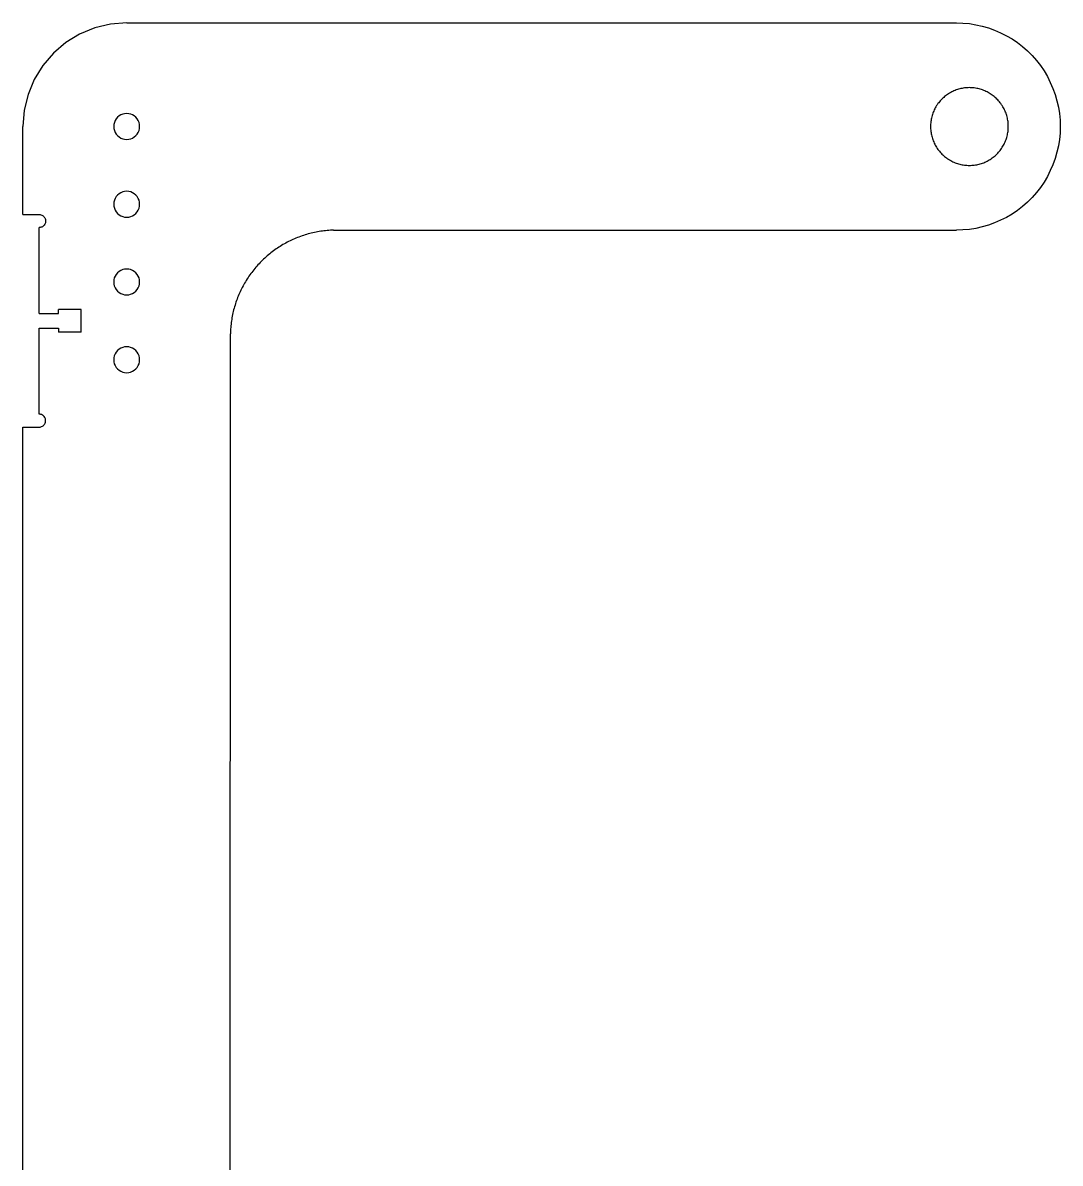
# Model space of a CAD drawing. Extents: x -89 to 89, y -45 to 45.
# Drawn here: x -13.31 to 6.7, y -22.81 to -0.81 of the extents above; entities that cross this region are included whole.
import ezdxf

# ---------------------------------------------------------------- set-up
doc = ezdxf.new("R2010")
doc.units = 0
doc.header["$MEASUREMENT"] = 0
doc.layers.get('0').update_dxf_attribs({"linetype": 'CONTINUOUS'})

msp = doc.modelspace()

# ---------------------------------------------------------------- linework, layer by layer
for p, q in [((-11.616, -0.835), (-11.921, -0.909)), ((-11.303, -0.811), (-11.616, -0.835)), ((-11.303, -0.811), (4.697, -0.811)), ((4.697, -0.811), (4.822, -0.815)), ((4.822, -0.815), (4.947, -0.827)), ((4.947, -0.827), (5.071, -0.847)), ((5.071, -0.847), (5.194, -0.874)), ((5.194, -0.874), (5.315, -0.909)), ((-12.211, -1.029), (-12.479, -1.193)), ((-11.921, -0.909), (-12.211, -1.029)), ((5.315, -0.909), (5.433, -0.952)), ((5.433, -0.952), (5.548, -1.002)), ((5.548, -1.002), (5.66, -1.059)), ((5.66, -1.059), (5.768, -1.123)), ((-12.479, -1.193), (-12.718, -1.396)), ((5.768, -1.123), (5.872, -1.193)), ((5.872, -1.193), (5.971, -1.27)), ((5.971, -1.27), (6.066, -1.353)), ((-12.718, -1.396), (-12.922, -1.635)), ((6.066, -1.353), (6.155, -1.442)), ((6.155, -1.442), (6.238, -1.536)), ((6.238, -1.536), (6.315, -1.636)), ((-12.922, -1.635), (-13.086, -1.903)), ((6.315, -1.636), (6.385, -1.74)), ((6.385, -1.74), (6.449, -1.848)), ((-13.086, -1.903), (-13.206, -2.193)), ((6.449, -1.848), (6.506, -1.96)), ((6.506, -1.96), (6.556, -2.075)), ((-13.206, -2.193), (-13.279, -2.498)), ((4.525, -2.191), (4.506, -2.204)), ((4.545, -2.178), (4.525, -2.191)), ((4.565, -2.166), (4.545, -2.178)), ((4.585, -2.154), (4.565, -2.166)), ((4.606, -2.143), (4.585, -2.154)), ((4.627, -2.133), (4.606, -2.143)), ((4.649, -2.123), (4.627, -2.133)), ((4.67, -2.114), (4.649, -2.123)), ((4.692, -2.106), (4.67, -2.114)), ((4.715, -2.098), (4.692, -2.106)), ((4.737, -2.091), (4.715, -2.098)), ((4.76, -2.085), (4.737, -2.091)), ((4.783, -2.079), (4.76, -2.085)), ((4.806, -2.075), (4.783, -2.079)), ((4.829, -2.07), (4.806, -2.075)), ((4.853, -2.067), (4.829, -2.07)), ((4.876, -2.065), (4.853, -2.067)), ((4.899, -2.063), (4.876, -2.065)), ((4.923, -2.062), (4.899, -2.063)), ((4.947, -2.061), (4.923, -2.062)), ((4.97, -2.062), (4.947, -2.061)), ((4.994, -2.063), (4.97, -2.062)), ((5.017, -2.065), (4.994, -2.063)), ((5.041, -2.067), (5.017, -2.065)), ((5.064, -2.07), (5.041, -2.067)), ((5.087, -2.075), (5.064, -2.07)), ((5.11, -2.079), (5.087, -2.075)), ((5.133, -2.085), (5.11, -2.079)), ((5.156, -2.091), (5.133, -2.085)), ((5.178, -2.098), (5.156, -2.091)), ((5.201, -2.106), (5.178, -2.098)), ((5.223, -2.114), (5.201, -2.106)), ((5.244, -2.123), (5.223, -2.114)), ((5.266, -2.133), (5.244, -2.123)), ((5.287, -2.143), (5.266, -2.133)), ((5.308, -2.154), (5.287, -2.143)), ((5.328, -2.166), (5.308, -2.154)), ((5.348, -2.178), (5.328, -2.166)), ((5.368, -2.191), (5.348, -2.178)), ((5.387, -2.205), (5.368, -2.191)), ((6.556, -2.075), (6.599, -2.193)), ((6.599, -2.193), (6.634, -2.314)), ((4.313, -2.409), (4.301, -2.429)), ((4.326, -2.39), (4.313, -2.409)), ((4.34, -2.37), (4.326, -2.39)), ((4.354, -2.352), (4.34, -2.37)), ((4.369, -2.333), (4.354, -2.352)), ((4.384, -2.315), (4.369, -2.333)), ((4.4, -2.298), (4.384, -2.315)), ((4.416, -2.281), (4.4, -2.298)), ((4.433, -2.264), (4.416, -2.281)), ((4.451, -2.249), (4.433, -2.264)), ((4.468, -2.233), (4.451, -2.249)), ((4.487, -2.219), (4.468, -2.233)), ((4.506, -2.204), (4.487, -2.219)), ((5.406, -2.219), (5.387, -2.205)), ((5.425, -2.233), (5.406, -2.219)), ((5.443, -2.249), (5.425, -2.233)), ((5.46, -2.265), (5.443, -2.249)), ((5.477, -2.281), (5.46, -2.265)), ((5.493, -2.298), (5.477, -2.281)), ((5.509, -2.315), (5.493, -2.298)), ((5.524, -2.333), (5.509, -2.315)), ((5.539, -2.352), (5.524, -2.333)), ((5.553, -2.37), (5.539, -2.352)), ((5.567, -2.39), (5.553, -2.37)), ((5.58, -2.409), (5.567, -2.39)), ((5.592, -2.43), (5.58, -2.409)), ((6.634, -2.314), (6.661, -2.437)), ((-13.279, -2.498), (-13.304, -2.811)), ((-11.48, -2.634), (-11.506, -2.664)), ((-11.451, -2.608), (-11.48, -2.634)), ((-11.417, -2.588), (-11.451, -2.608)), ((-11.381, -2.573), (-11.417, -2.588)), ((-11.343, -2.564), (-11.381, -2.573)), ((-11.304, -2.561), (-11.343, -2.564)), ((-11.264, -2.564), (-11.304, -2.561)), ((-11.226, -2.573), (-11.264, -2.564)), ((-11.19, -2.588), (-11.226, -2.573)), ((-11.157, -2.608), (-11.19, -2.588)), ((-11.127, -2.634), (-11.157, -2.608)), ((-11.101, -2.664), (-11.127, -2.634)), ((4.22, -2.625), (4.215, -2.648)), ((4.226, -2.602), (4.22, -2.625)), ((4.233, -2.579), (4.226, -2.602)), ((4.241, -2.557), (4.233, -2.579)), ((4.249, -2.535), (4.241, -2.557)), ((4.258, -2.513), (4.249, -2.535)), ((4.268, -2.492), (4.258, -2.513)), ((4.278, -2.471), (4.268, -2.492)), ((4.289, -2.45), (4.278, -2.471)), ((4.301, -2.429), (4.289, -2.45)), ((5.604, -2.45), (5.592, -2.43)), ((5.615, -2.471), (5.604, -2.45)), ((5.625, -2.492), (5.615, -2.471)), ((5.635, -2.513), (5.625, -2.492)), ((5.644, -2.535), (5.635, -2.513)), ((5.652, -2.557), (5.644, -2.535)), ((5.66, -2.58), (5.652, -2.557)), ((5.667, -2.602), (5.66, -2.58)), ((5.673, -2.625), (5.667, -2.602)), ((5.678, -2.648), (5.673, -2.625)), ((6.661, -2.437), (6.681, -2.561)), ((6.681, -2.561), (6.693, -2.686)), ((-13.304, -4.511), (-13.304, -2.811)), ((-11.551, -2.771), (-11.554, -2.811)), ((-11.554, -2.811), (-11.551, -2.85)), ((-11.541, -2.733), (-11.551, -2.771)), ((-11.551, -2.85), (-11.541, -2.888)), ((-11.526, -2.697), (-11.541, -2.733)), ((-11.506, -2.664), (-11.526, -2.697)), ((-11.081, -2.697), (-11.101, -2.664)), ((-11.066, -2.733), (-11.081, -2.697)), ((-11.057, -2.772), (-11.066, -2.733)), ((-11.066, -2.888), (-11.057, -2.85)), ((-11.054, -2.811), (-11.057, -2.772)), ((-11.057, -2.85), (-11.054, -2.811)), ((4.197, -2.788), (4.196, -2.811)), ((4.196, -2.811), (4.197, -2.835)), ((4.198, -2.764), (4.197, -2.788)), ((4.197, -2.835), (4.198, -2.858)), ((4.2, -2.741), (4.198, -2.764)), ((4.198, -2.858), (4.2, -2.882)), ((4.202, -2.717), (4.2, -2.741)), ((4.206, -2.694), (4.202, -2.717)), ((4.21, -2.671), (4.206, -2.694)), ((4.215, -2.648), (4.21, -2.671)), ((5.683, -2.671), (5.678, -2.648)), ((5.687, -2.694), (5.683, -2.671)), ((5.691, -2.717), (5.687, -2.694)), ((5.693, -2.741), (5.691, -2.717)), ((5.695, -2.764), (5.693, -2.741)), ((5.693, -2.882), (5.695, -2.858)), ((5.696, -2.788), (5.695, -2.764)), ((5.695, -2.858), (5.696, -2.835)), ((5.696, -2.811), (5.696, -2.788)), ((5.696, -2.835), (5.696, -2.811)), ((6.693, -2.686), (6.696, -2.811)), ((6.696, -2.811), (6.693, -2.937)), ((-11.541, -2.888), (-11.526, -2.924)), ((-11.526, -2.924), (-11.506, -2.958)), ((-11.506, -2.958), (-11.48, -2.987)), ((-11.48, -2.987), (-11.451, -3.013)), ((-11.451, -3.013), (-11.417, -3.033)), ((-11.417, -3.033), (-11.381, -3.048)), ((-11.381, -3.048), (-11.343, -3.058)), ((-11.343, -3.058), (-11.304, -3.061)), ((-11.304, -3.061), (-11.264, -3.058)), ((-11.264, -3.058), (-11.226, -3.048)), ((-11.226, -3.048), (-11.19, -3.033)), ((-11.19, -3.033), (-11.157, -3.013)), ((-11.157, -3.013), (-11.127, -2.987)), ((-11.127, -2.987), (-11.101, -2.958)), ((-11.101, -2.958), (-11.081, -2.924)), ((-11.081, -2.924), (-11.066, -2.888)), ((4.2, -2.882), (4.202, -2.905)), ((4.202, -2.905), (4.206, -2.929)), ((4.206, -2.929), (4.21, -2.952)), ((4.21, -2.952), (4.215, -2.975)), ((4.215, -2.975), (4.22, -2.998)), ((4.22, -2.998), (4.226, -3.02)), ((4.226, -3.02), (4.233, -3.043)), ((4.233, -3.043), (4.241, -3.065)), ((4.241, -3.065), (4.249, -3.087)), ((5.644, -3.087), (5.652, -3.065)), ((5.652, -3.065), (5.66, -3.043)), ((5.66, -3.043), (5.667, -3.021)), ((5.667, -3.021), (5.673, -2.998)), ((5.673, -2.998), (5.678, -2.975)), ((5.678, -2.975), (5.683, -2.952)), ((5.683, -2.952), (5.687, -2.929)), ((5.687, -2.929), (5.691, -2.905)), ((5.691, -2.905), (5.693, -2.882)), ((6.681, -3.062), (6.661, -3.186)), ((6.693, -2.937), (6.681, -3.062)), ((4.249, -3.087), (4.258, -3.109)), ((4.258, -3.109), (4.268, -3.131)), ((4.268, -3.131), (4.278, -3.152)), ((4.278, -3.152), (4.289, -3.173)), ((4.289, -3.173), (4.301, -3.193)), ((4.301, -3.193), (4.313, -3.213)), ((4.313, -3.213), (4.326, -3.233)), ((4.326, -3.233), (4.34, -3.252)), ((4.34, -3.252), (4.354, -3.271)), ((4.354, -3.271), (4.369, -3.289)), ((4.369, -3.289), (4.384, -3.307)), ((5.509, -3.307), (5.524, -3.289)), ((5.524, -3.289), (5.539, -3.271)), ((5.539, -3.271), (5.553, -3.252)), ((5.553, -3.252), (5.567, -3.233)), ((5.567, -3.233), (5.58, -3.213)), ((5.58, -3.213), (5.592, -3.193)), ((5.592, -3.193), (5.604, -3.173)), ((5.604, -3.173), (5.615, -3.152)), ((5.615, -3.152), (5.625, -3.131)), ((5.625, -3.131), (5.635, -3.109)), ((5.635, -3.109), (5.644, -3.087)), ((6.661, -3.186), (6.634, -3.309)), ((4.384, -3.307), (4.4, -3.325)), ((4.4, -3.325), (4.416, -3.342)), ((4.416, -3.342), (4.433, -3.358)), ((4.433, -3.358), (4.45, -3.374)), ((4.45, -3.374), (4.468, -3.389)), ((4.468, -3.389), (4.487, -3.404)), ((4.487, -3.404), (4.506, -3.418)), ((4.506, -3.418), (4.525, -3.432)), ((4.525, -3.432), (4.545, -3.444)), ((4.545, -3.444), (4.565, -3.457)), ((4.565, -3.457), (4.585, -3.468)), ((4.585, -3.468), (4.606, -3.479)), ((4.606, -3.479), (4.627, -3.49)), ((4.627, -3.49), (4.649, -3.5)), ((4.649, -3.5), (4.67, -3.509)), ((4.67, -3.509), (4.692, -3.517)), ((4.692, -3.517), (4.715, -3.525)), ((5.178, -3.525), (5.2, -3.517)), ((5.2, -3.517), (5.223, -3.509)), ((5.223, -3.509), (5.244, -3.5)), ((5.244, -3.5), (5.266, -3.49)), ((5.266, -3.49), (5.287, -3.48)), ((5.287, -3.48), (5.308, -3.469)), ((5.308, -3.469), (5.328, -3.457)), ((5.328, -3.457), (5.348, -3.445)), ((5.348, -3.445), (5.368, -3.432)), ((5.368, -3.432), (5.387, -3.418)), ((5.387, -3.418), (5.406, -3.404)), ((5.406, -3.404), (5.425, -3.389)), ((5.425, -3.389), (5.442, -3.374)), ((5.442, -3.374), (5.46, -3.358)), ((5.46, -3.358), (5.477, -3.342)), ((5.477, -3.342), (5.493, -3.325)), ((5.493, -3.325), (5.509, -3.307)), ((6.599, -3.429), (6.556, -3.548)), ((6.634, -3.309), (6.599, -3.429)), ((4.715, -3.525), (4.737, -3.531)), ((4.737, -3.531), (4.76, -3.538)), ((4.76, -3.538), (4.783, -3.543)), ((4.783, -3.543), (4.806, -3.548)), ((4.806, -3.548), (4.829, -3.552)), ((4.829, -3.552), (4.852, -3.555)), ((4.852, -3.555), (4.876, -3.558)), ((4.876, -3.558), (4.899, -3.56)), ((4.899, -3.56), (4.923, -3.561)), ((4.923, -3.561), (4.946, -3.561)), ((4.946, -3.561), (4.97, -3.561)), ((4.97, -3.561), (4.994, -3.56)), ((4.994, -3.56), (5.017, -3.558)), ((5.017, -3.558), (5.04, -3.555)), ((5.04, -3.555), (5.064, -3.552)), ((5.064, -3.552), (5.087, -3.548)), ((5.087, -3.548), (5.11, -3.543)), ((5.11, -3.543), (5.133, -3.538)), ((5.133, -3.538), (5.156, -3.531)), ((5.156, -3.531), (5.178, -3.525)), ((6.506, -3.663), (6.449, -3.775)), ((6.556, -3.548), (6.506, -3.663)), ((6.385, -3.883), (6.314, -3.987)), ((6.449, -3.775), (6.385, -3.883)), ((-11.506, -4.164), (-11.526, -4.197)), ((-11.48, -4.134), (-11.506, -4.164)), ((-11.451, -4.108), (-11.48, -4.134)), ((-11.417, -4.088), (-11.451, -4.108)), ((-11.381, -4.073), (-11.417, -4.088)), ((-11.343, -4.064), (-11.381, -4.073)), ((-11.304, -4.061), (-11.343, -4.064)), ((-11.265, -4.064), (-11.304, -4.061)), ((-11.226, -4.073), (-11.265, -4.064)), ((-11.19, -4.088), (-11.226, -4.073)), ((-11.157, -4.108), (-11.19, -4.088)), ((-11.127, -4.134), (-11.157, -4.108)), ((-11.101, -4.164), (-11.127, -4.134)), ((-11.081, -4.197), (-11.101, -4.164)), ((6.237, -4.086), (6.154, -4.18)), ((6.314, -3.987), (6.237, -4.086)), ((-11.551, -4.271), (-11.554, -4.311)), ((-11.554, -4.311), (-11.551, -4.35)), ((-11.541, -4.233), (-11.551, -4.271)), ((-11.551, -4.35), (-11.541, -4.388)), ((-11.526, -4.197), (-11.541, -4.233)), ((-11.541, -4.388), (-11.526, -4.424)), ((-11.066, -4.233), (-11.081, -4.197)), ((-11.081, -4.424), (-11.066, -4.388)), ((-11.057, -4.272), (-11.066, -4.233)), ((-11.066, -4.388), (-11.057, -4.35)), ((-11.054, -4.311), (-11.057, -4.272)), ((-11.057, -4.35), (-11.054, -4.311)), ((5.971, -4.352), (5.872, -4.429)), ((6.065, -4.269), (5.971, -4.352)), ((6.154, -4.18), (6.065, -4.269)), ((-13.304, -4.511), (-12.991, -4.511)), ((-12.991, -4.511), (-12.975, -4.512)), ((-12.975, -4.512), (-12.959, -4.515)), ((-12.959, -4.515), (-12.943, -4.52)), ((-12.943, -4.52), (-12.929, -4.527)), ((-12.929, -4.527), (-12.915, -4.536)), ((-12.915, -4.536), (-12.903, -4.547)), ((-12.903, -4.547), (-12.892, -4.559)), ((-12.892, -4.559), (-12.883, -4.573)), ((-12.883, -4.573), (-12.876, -4.588)), ((-12.876, -4.588), (-12.871, -4.603)), ((-12.871, -4.603), (-12.867, -4.619)), ((-12.867, -4.619), (-12.866, -4.636)), ((-11.526, -4.424), (-11.506, -4.458)), ((-11.506, -4.458), (-11.48, -4.487)), ((-11.48, -4.487), (-11.451, -4.513)), ((-11.451, -4.513), (-11.417, -4.533)), ((-11.417, -4.533), (-11.381, -4.548)), ((-11.381, -4.548), (-11.343, -4.558)), ((-11.343, -4.558), (-11.304, -4.561)), ((-11.304, -4.561), (-11.265, -4.558)), ((-11.265, -4.558), (-11.226, -4.548)), ((-11.226, -4.548), (-11.19, -4.533)), ((-11.19, -4.533), (-11.157, -4.513)), ((-11.157, -4.513), (-11.127, -4.487)), ((-11.127, -4.487), (-11.101, -4.458)), ((-11.101, -4.458), (-11.081, -4.424)), ((5.66, -4.564), (5.548, -4.621)), ((5.768, -4.5), (5.66, -4.564)), ((5.872, -4.429), (5.768, -4.5)), ((-12.975, -4.759), (-12.991, -4.761)), ((-12.991, -6.42), (-12.991, -4.761)), ((-12.959, -4.756), (-12.975, -4.759)), ((-12.943, -4.751), (-12.959, -4.756)), ((-12.929, -4.744), (-12.943, -4.751)), ((-12.915, -4.735), (-12.929, -4.744)), ((-12.903, -4.724), (-12.915, -4.735)), ((-12.892, -4.712), (-12.903, -4.724)), ((-12.883, -4.698), (-12.892, -4.712)), ((-12.876, -4.683), (-12.883, -4.698)), ((-12.871, -4.668), (-12.876, -4.683)), ((-12.867, -4.652), (-12.871, -4.668)), ((-12.866, -4.636), (-12.867, -4.652)), ((-7.592, -4.837), (-7.623, -4.843)), ((-7.561, -4.833), (-7.592, -4.837)), ((-7.53, -4.828), (-7.561, -4.833)), ((-7.5, -4.824), (-7.53, -4.828)), ((-7.469, -4.821), (-7.5, -4.824)), ((-7.438, -4.818), (-7.469, -4.821)), ((-7.407, -4.815), (-7.438, -4.818)), ((-7.376, -4.813), (-7.407, -4.815)), ((-7.345, -4.811), (-7.376, -4.813)), ((-7.313, -4.81), (-7.345, -4.811)), ((-7.313, -4.81), (4.696, -4.811)), ((4.822, -4.807), (4.696, -4.811)), ((4.947, -4.796), (4.822, -4.807)), ((5.071, -4.776), (4.947, -4.796)), ((5.194, -4.748), (5.071, -4.776)), ((5.314, -4.713), (5.194, -4.748)), ((5.433, -4.671), (5.314, -4.713)), ((5.548, -4.621), (5.433, -4.671)), ((-8.236, -5.06), (-8.263, -5.075)), ((-8.209, -5.045), (-8.236, -5.06)), ((-8.181, -5.031), (-8.209, -5.045)), ((-8.153, -5.017), (-8.181, -5.031)), ((-8.125, -5.004), (-8.153, -5.017)), ((-8.097, -4.991), (-8.125, -5.004)), ((-8.068, -4.978), (-8.097, -4.991)), ((-8.04, -4.966), (-8.068, -4.978)), ((-8.011, -4.954), (-8.04, -4.966)), ((-7.982, -4.943), (-8.011, -4.954)), ((-7.953, -4.932), (-7.982, -4.943)), ((-7.923, -4.922), (-7.953, -4.932)), ((-7.894, -4.912), (-7.923, -4.922)), ((-7.864, -4.902), (-7.894, -4.912)), ((-7.834, -4.893), (-7.864, -4.902)), ((-7.805, -4.885), (-7.834, -4.893)), ((-7.775, -4.877), (-7.805, -4.885)), ((-7.744, -4.869), (-7.775, -4.877)), ((-7.714, -4.862), (-7.744, -4.869)), ((-7.684, -4.855), (-7.714, -4.862)), ((-7.653, -4.849), (-7.684, -4.855)), ((-7.623, -4.843), (-7.653, -4.849)), ((-8.546, -5.267), (-8.57, -5.287)), ((-8.522, -5.248), (-8.546, -5.267)), ((-8.497, -5.229), (-8.522, -5.248)), ((-8.472, -5.21), (-8.497, -5.229)), ((-8.447, -5.192), (-8.472, -5.21)), ((-8.422, -5.174), (-8.447, -5.192)), ((-8.396, -5.157), (-8.422, -5.174)), ((-8.37, -5.139), (-8.396, -5.157)), ((-8.344, -5.123), (-8.37, -5.139)), ((-8.317, -5.106), (-8.344, -5.123)), ((-8.29, -5.09), (-8.317, -5.106)), ((-8.263, -5.075), (-8.29, -5.09)), ((-8.772, -5.481), (-8.793, -5.504)), ((-8.751, -5.458), (-8.772, -5.481)), ((-8.73, -5.436), (-8.751, -5.458)), ((-8.708, -5.413), (-8.73, -5.436)), ((-8.686, -5.391), (-8.708, -5.413)), ((-8.663, -5.37), (-8.686, -5.391)), ((-8.64, -5.349), (-8.663, -5.37)), ((-8.617, -5.328), (-8.64, -5.349)), ((-8.594, -5.307), (-8.617, -5.328)), ((-8.57, -5.287), (-8.594, -5.307)), ((-11.527, -5.697), (-11.542, -5.733)), ((-11.506, -5.664), (-11.527, -5.697)), ((-11.481, -5.634), (-11.506, -5.664)), ((-11.451, -5.608), (-11.481, -5.634)), ((-11.417, -5.588), (-11.451, -5.608)), ((-11.381, -5.573), (-11.417, -5.588)), ((-11.343, -5.564), (-11.381, -5.573)), ((-11.304, -5.561), (-11.343, -5.564)), ((-11.265, -5.564), (-11.304, -5.561)), ((-11.227, -5.573), (-11.265, -5.564)), ((-11.19, -5.588), (-11.227, -5.573)), ((-11.157, -5.608), (-11.19, -5.588)), ((-11.127, -5.634), (-11.157, -5.608)), ((-11.102, -5.664), (-11.127, -5.634)), ((-11.081, -5.697), (-11.102, -5.664)), ((-11.066, -5.733), (-11.081, -5.697)), ((-8.946, -5.7), (-8.963, -5.726)), ((-8.928, -5.675), (-8.946, -5.7)), ((-8.91, -5.65), (-8.928, -5.675)), ((-8.891, -5.625), (-8.91, -5.65)), ((-8.872, -5.6), (-8.891, -5.625)), ((-8.853, -5.576), (-8.872, -5.6)), ((-8.833, -5.551), (-8.853, -5.576)), ((-8.813, -5.528), (-8.833, -5.551)), ((-8.793, -5.504), (-8.813, -5.528)), ((-11.551, -5.771), (-11.554, -5.811)), ((-11.554, -5.811), (-11.551, -5.85)), ((-11.542, -5.733), (-11.551, -5.771)), ((-11.551, -5.85), (-11.542, -5.888)), ((-11.542, -5.888), (-11.527, -5.924)), ((-11.527, -5.924), (-11.506, -5.958)), ((-11.102, -5.958), (-11.081, -5.924)), ((-11.081, -5.924), (-11.066, -5.888)), ((-11.057, -5.772), (-11.066, -5.733)), ((-11.066, -5.888), (-11.057, -5.85)), ((-11.054, -5.811), (-11.057, -5.772)), ((-11.057, -5.85), (-11.054, -5.811)), ((-9.074, -5.914), (-9.088, -5.942)), ((-9.059, -5.886), (-9.074, -5.914)), ((-9.044, -5.859), (-9.059, -5.886)), ((-9.029, -5.832), (-9.044, -5.859)), ((-9.013, -5.805), (-9.029, -5.832)), ((-8.997, -5.779), (-9.013, -5.805)), ((-8.98, -5.752), (-8.997, -5.779)), ((-8.963, -5.726), (-8.98, -5.752)), ((-11.506, -5.958), (-11.481, -5.987)), ((-11.481, -5.987), (-11.451, -6.013)), ((-11.451, -6.013), (-11.417, -6.033)), ((-11.417, -6.033), (-11.381, -6.048)), ((-11.381, -6.048), (-11.343, -6.058)), ((-11.343, -6.058), (-11.304, -6.061)), ((-11.304, -6.061), (-11.265, -6.058)), ((-11.265, -6.058), (-11.227, -6.048)), ((-11.227, -6.048), (-11.19, -6.033)), ((-11.19, -6.033), (-11.157, -6.013)), ((-11.157, -6.013), (-11.127, -5.987)), ((-11.127, -5.987), (-11.102, -5.958)), ((-9.175, -6.141), (-9.186, -6.17)), ((-9.164, -6.112), (-9.175, -6.141)), ((-9.152, -6.083), (-9.164, -6.112)), ((-9.14, -6.054), (-9.152, -6.083)), ((-9.128, -6.026), (-9.14, -6.054)), ((-9.115, -5.998), (-9.128, -6.026)), ((-9.102, -5.969), (-9.115, -5.998)), ((-9.088, -5.942), (-9.102, -5.969)), ((-12.616, -6.42), (-12.616, -6.342)), ((-12.179, -6.342), (-12.616, -6.342)), ((-12.179, -6.779), (-12.179, -6.342)), ((-9.248, -6.379), (-9.255, -6.409)), ((-9.241, -6.349), (-9.248, -6.379)), ((-9.233, -6.319), (-9.241, -6.349)), ((-9.224, -6.289), (-9.233, -6.319)), ((-9.215, -6.259), (-9.224, -6.289)), ((-9.206, -6.229), (-9.215, -6.259)), ((-9.196, -6.2), (-9.206, -6.229)), ((-9.186, -6.17), (-9.196, -6.2)), ((-12.991, -6.42), (-12.616, -6.42)), ((-9.288, -6.593), (-9.292, -6.624)), ((-9.284, -6.562), (-9.288, -6.593)), ((-9.279, -6.532), (-9.284, -6.562)), ((-9.274, -6.501), (-9.279, -6.532)), ((-9.268, -6.47), (-9.274, -6.501)), ((-9.262, -6.44), (-9.268, -6.47)), ((-9.255, -6.409), (-9.262, -6.44)), ((-12.992, -8.361), (-12.991, -6.701)), ((-12.991, -6.701), (-12.616, -6.701)), ((-12.616, -6.701), (-12.616, -6.779)), ((-12.179, -6.779), (-12.616, -6.779)), ((-9.307, -38.81), (-9.305, -6.81)), ((-9.304, -6.779), (-9.305, -6.81)), ((-9.303, -6.748), (-9.304, -6.779)), ((-9.301, -6.717), (-9.303, -6.748)), ((-9.298, -6.686), (-9.301, -6.717)), ((-9.295, -6.655), (-9.298, -6.686)), ((-9.292, -6.624), (-9.295, -6.655)), ((-11.542, -7.233), (-11.551, -7.271)), ((-11.527, -7.197), (-11.542, -7.233)), ((-11.506, -7.164), (-11.527, -7.197)), ((-11.481, -7.134), (-11.506, -7.164)), ((-11.451, -7.108), (-11.481, -7.134)), ((-11.417, -7.088), (-11.451, -7.108)), ((-11.381, -7.073), (-11.417, -7.088)), ((-11.343, -7.064), (-11.381, -7.073)), ((-11.304, -7.061), (-11.343, -7.064)), ((-11.265, -7.064), (-11.304, -7.061)), ((-11.227, -7.073), (-11.265, -7.064)), ((-11.19, -7.088), (-11.227, -7.073)), ((-11.157, -7.108), (-11.19, -7.088)), ((-11.127, -7.134), (-11.157, -7.108)), ((-11.102, -7.164), (-11.127, -7.134)), ((-11.081, -7.197), (-11.102, -7.164)), ((-11.066, -7.233), (-11.081, -7.197)), ((-11.057, -7.272), (-11.066, -7.233)), ((-11.551, -7.271), (-11.554, -7.311)), ((-11.554, -7.311), (-11.551, -7.35)), ((-11.551, -7.35), (-11.542, -7.388)), ((-11.542, -7.388), (-11.527, -7.424)), ((-11.527, -7.424), (-11.506, -7.458)), ((-11.506, -7.458), (-11.481, -7.487)), ((-11.127, -7.487), (-11.102, -7.458)), ((-11.102, -7.458), (-11.081, -7.424)), ((-11.081, -7.424), (-11.066, -7.388)), ((-11.066, -7.388), (-11.057, -7.35)), ((-11.054, -7.311), (-11.057, -7.272)), ((-11.057, -7.35), (-11.054, -7.311)), ((-11.481, -7.487), (-11.451, -7.513)), ((-11.451, -7.513), (-11.417, -7.533)), ((-11.417, -7.533), (-11.381, -7.548)), ((-11.381, -7.548), (-11.343, -7.558)), ((-11.343, -7.558), (-11.304, -7.561)), ((-11.304, -7.561), (-11.265, -7.558)), ((-11.265, -7.558), (-11.227, -7.548)), ((-11.227, -7.548), (-11.19, -7.533)), ((-11.19, -7.533), (-11.157, -7.513)), ((-11.157, -7.513), (-11.127, -7.487)), ((-12.975, -8.362), (-12.992, -8.361)), ((-12.959, -8.365), (-12.975, -8.362)), ((-12.944, -8.37), (-12.959, -8.365)), ((-12.929, -8.377), (-12.944, -8.37)), ((-12.915, -8.386), (-12.929, -8.377)), ((-12.903, -8.397), (-12.915, -8.386)), ((-12.915, -8.585), (-12.903, -8.574)), ((-12.892, -8.409), (-12.903, -8.397)), ((-12.903, -8.574), (-12.892, -8.562)), ((-12.883, -8.423), (-12.892, -8.409)), ((-12.892, -8.562), (-12.883, -8.548)), ((-12.876, -8.438), (-12.883, -8.423)), ((-12.883, -8.548), (-12.876, -8.533)), ((-12.871, -8.453), (-12.876, -8.438)), ((-12.876, -8.533), (-12.871, -8.518)), ((-12.868, -8.469), (-12.871, -8.453)), ((-12.871, -8.518), (-12.868, -8.502)), ((-12.867, -8.486), (-12.868, -8.469)), ((-12.868, -8.502), (-12.867, -8.486)), ((-13.307, -40.263), (-13.304, -8.611)), ((-13.304, -8.611), (-12.992, -8.611)), ((-12.992, -8.611), (-12.975, -8.609)), ((-12.975, -8.609), (-12.959, -8.606)), ((-12.959, -8.606), (-12.944, -8.601)), ((-12.944, -8.601), (-12.929, -8.594)), ((-12.929, -8.594), (-12.915, -8.585))]:
    msp.add_line(p, q)

doc.saveas('drawing.dxf')
